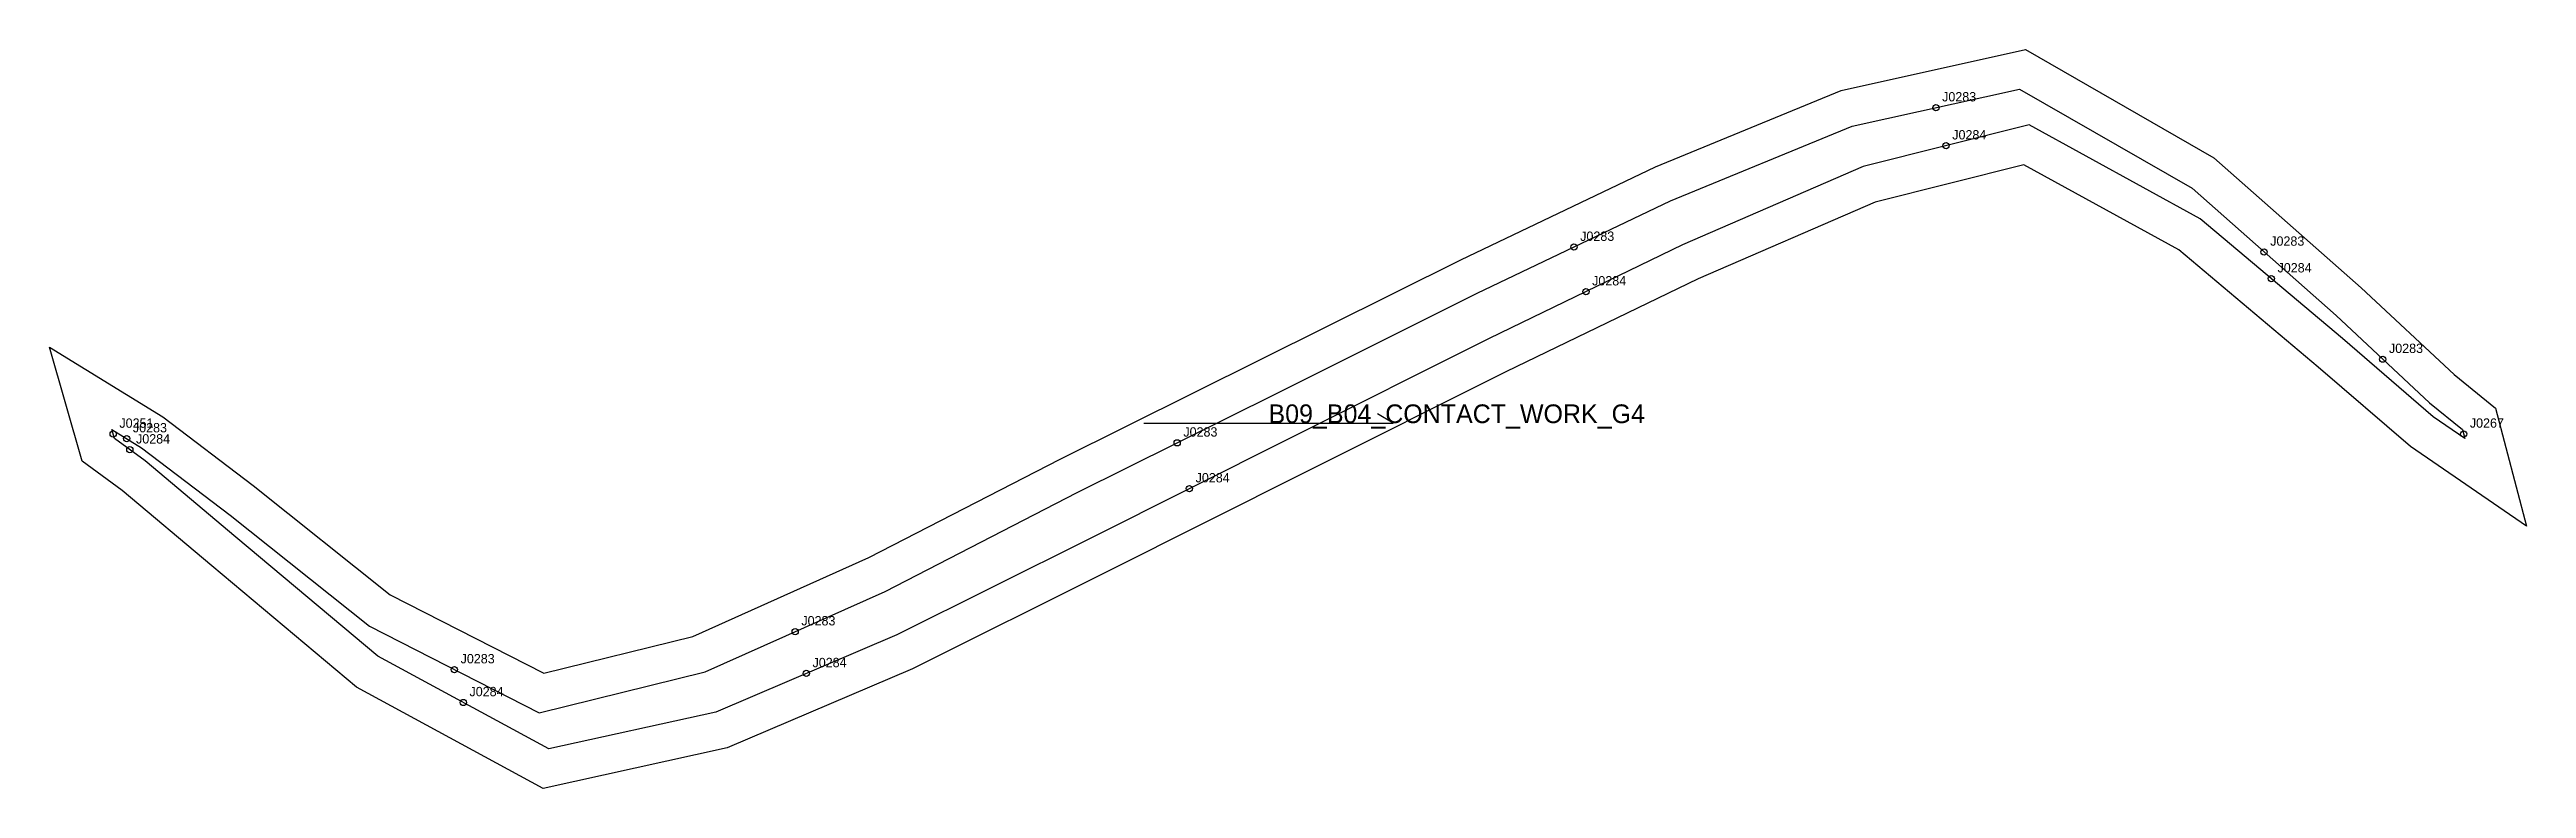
# Model space of a CAD drawing. Header units: millimetres. Extents: x -20 to 775, y -115 to 122.
import ezdxf

# ---------------------------------------------------------------- set-up
doc = ezdxf.new("R2010")
doc.units = ezdxf.units.MM
for name, color, linetype in [('CUT', 1, 'Continuous'), ('GRAIN', 3, 'Continuous'), ('LABEL', 7, 'Continuous'), ('NOTCH', 2, 'Continuous'), ('SEW', 5, 'Continuous')]:
    doc.layers.add(name, color=color, linetype=linetype)

msp = doc.modelspace()

# ---------------------------------------------------------------- linework, layer by layer
at = {"layer": 'CUT'}
msp.add_lwpolyline([(-20.01, 26.46), (16.32, 4.02), (45.33, -18.03), (89.29, -53.06), (138.64, -78.27), (186.55, -66.45), (243.04, -41.16), (304.44, -9.55), (368.76, 22.4), (433.06, 54.47), (495.54, 84.34), (555.1, 108.84), (614.36, 121.95), (674.81, 87.2), (722.08, 45.43), (751.89, 17.61), (765.21, 6.86), (775.15, -31.05), (737.91, -5.47), (708.27, 20.04), (663.6, 57.69), (613.82, 84.97), (566.05, 73), (509.2, 48.33), (447.5, 18.46), (383.39, -13.65), (319.19, -45.81), (257, -76.83), (197.58, -102.19), (138.47, -115.25), (78.58, -82.71), (32.13, -43.74), (3.3, -19.58), (-9.57, -10.19), (-20.01, 26.46)], close=True, dxfattribs=at)
at = {"layer": 'GRAIN'}
for p, q in [((331.31, 2.03), (411.31, 2.03)), ((411.31, 2.03), (406.31, 5.03))]:
    msp.add_line(p, q, dxfattribs=at)
at = {"layer": 'NOTCH'}
for centre in [(585.56, 103.29), (588.82, 91.08), (469.37, 58.53), (690.9, 56.97), (693.24, 48.4), (473.2, 44.23), (729.02, 22.54), (0.42, -1.47), (4.76, -2.94), (5.76, -6.52), (341.98, -4.3), (754.98, -1.45), (345.92, -19), (219.35, -64.91), (109.96, -77.09), (222.93, -78.32), (112.81, -87.65)]:
    msp.add_circle(centre, 1, dxfattribs=at)
at = {"layer": 'SEW'}
msp.add_lwpolyline([(0, 0), (9.52, -5.88), (37.96, -27.5), (82.76, -63.19), (137.16, -90.99), (190.47, -77.84), (248.24, -51.98), (309.86, -20.26), (374.11, 11.65), (438.33, 43.69), (500.41, 73.37), (558.71, 97.35), (612.41, 109.22), (667.78, 77.4), (714.02, 36.55), (744.02, 8.54), (754.6, 0), (755.36, -2.9), (745.24, 4.05), (716.06, 29.17), (670.42, 67.64), (615.47, 97.76), (562.18, 84.4), (504.19, 59.24), (442.2, 29.23), (378.01, -2.92), (313.83, -35.08), (251.96, -65.93), (193.9, -90.71), (140.25, -102.56), (85.37, -72.74), (39.84, -34.55), (10.69, -10.12), (0.83, -2.93)], close=True, dxfattribs=at)

# ---------------------------------------------------------------- texts
at = {"layer": 'LABEL'}
for s, height, p in [('J0283', 3, (587.56, 105.29)), ('J0284', 3, (590.82, 93.08)), ('J0283', 3, (471.37, 60.53)), ('J0283', 3, (692.9, 58.97)), ('J0284', 3, (475.2, 46.23)), ('J0284', 3, (695.24, 50.4)), ('J0283', 3, (731.02, 24.54)), ('B09_B04_CONTACT_WORK_G4', 6, (371.31, 2.03)), ('J0251', 3, (2.42, 0.53)), ('J0283', 3, (6.76, -0.94)), ('J0283', 3, (343.98, -2.3)), ('J0267', 3, (756.98, 0.55)), ('J0284', 3, (7.76, -4.52)), ('J0284', 3, (347.92, -17)), ('J0283', 3, (221.35, -62.91)), ('J0283', 3, (111.96, -75.09)), ('J0284', 3, (224.93, -76.32)), ('J0284', 3, (114.81, -85.65))]:
    msp.add_text(s, height=height, dxfattribs=at).set_placement(p)

doc.saveas('drawing.dxf')
